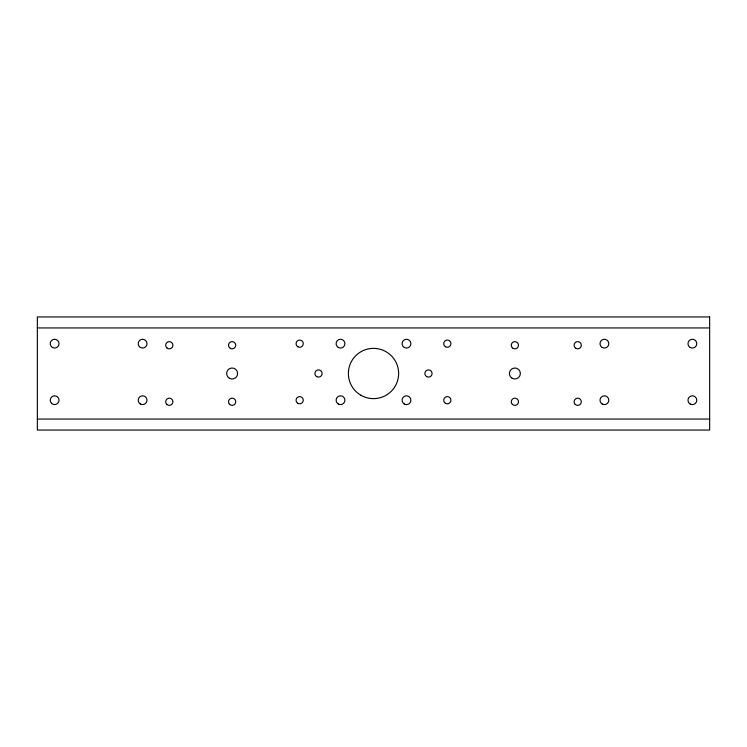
<?xml version="1.0" encoding="UTF-8"?>
<svg xmlns="http://www.w3.org/2000/svg" width="747" height="747" viewBox="0 0 747 747"><rect width="100%" height="100%" fill="white"/><g stroke="black" fill="none" stroke-linecap="round" stroke-linejoin="round"><path stroke-width="1.12" d="M37.35 327.942L709.65 327.942M37.35 419.058L709.65 419.058M709.65 316.952L37.35 316.952L37.35 430.048L709.65 430.048L709.65 316.952M360.932 395.266A25.137 25.137 0 0 0 398.637 373.5A25.137 25.137 0 0 0 360.932 351.734A25.137 25.137 0 0 0 360.932 395.266M690.172 347.467A4.398 4.398 0 0 0 696.774 343.657A4.398 4.398 0 0 0 690.172 339.848A4.398 4.398 0 0 0 690.172 347.467M690.172 404.015A4.398 4.398 0 0 0 696.774 400.205A4.398 4.398 0 0 0 690.172 396.396A4.398 4.398 0 0 0 690.172 404.015M602.203 404.015A4.398 4.398 0 0 0 608.805 400.205A4.398 4.398 0 0 0 602.203 396.396A4.398 4.398 0 0 0 602.203 404.015M602.203 347.467A4.398 4.398 0 0 0 608.805 343.657A4.398 4.398 0 0 0 602.203 339.848A4.398 4.398 0 0 0 602.203 347.467M52.43 347.467A4.398 4.398 0 0 0 59.022 343.657A4.398 4.398 0 0 0 52.43 339.848A4.398 4.398 0 0 0 52.43 347.467M140.399 347.467A4.398 4.398 0 0 0 146.991 343.657A4.398 4.398 0 0 0 140.399 339.848A4.398 4.398 0 0 0 140.399 347.467M140.399 404.015A4.398 4.398 0 0 0 146.991 400.205A4.398 4.398 0 0 0 140.399 396.396A4.398 4.398 0 0 0 140.399 404.015M51.515 403.315A4.398 4.398 0 0 0 58.873 401.344A4.398 4.398 0 0 0 53.495 395.957A4.398 4.398 0 0 0 51.515 403.315M229.376 378.262A5.5 5.5 0 0 0 237.63 373.5A5.5 5.5 0 0 0 229.376 368.738A5.5 5.5 0 0 0 229.376 378.262M512.125 378.262A5.5 5.5 0 0 0 520.37 373.5A5.5 5.5 0 0 0 512.125 368.738A5.5 5.5 0 0 0 512.125 378.262M297.866 346.785A3.614 3.614 0 0 0 303.282 343.657A3.614 3.614 0 0 0 297.866 340.529A3.614 3.614 0 0 0 297.866 346.785M297.866 403.333A3.614 3.614 0 0 0 303.282 400.205A3.614 3.614 0 0 0 297.866 397.077A3.614 3.614 0 0 0 297.866 403.333M445.52 403.333A3.614 3.614 0 0 0 450.936 400.205A3.614 3.614 0 0 0 445.52 397.077A3.614 3.614 0 0 0 445.52 403.333M445.52 346.785A3.614 3.614 0 0 0 450.936 343.657A3.614 3.614 0 0 0 445.52 340.529A3.614 3.614 0 0 0 445.52 346.785M316.719 376.628A3.614 3.614 0 0 0 322.134 373.5A3.614 3.614 0 0 0 316.719 370.372A3.614 3.614 0 0 0 316.719 376.628M338.316 404.015A4.398 4.398 0 0 0 344.909 400.205A4.398 4.398 0 0 0 338.316 396.396A4.398 4.398 0 0 0 338.316 404.015M338.316 347.467A4.398 4.398 0 0 0 344.909 343.657A4.398 4.398 0 0 0 338.316 339.848A4.398 4.398 0 0 0 338.316 347.467M404.286 347.467A4.398 4.398 0 0 0 410.887 343.657A4.398 4.398 0 0 0 404.286 339.848A4.398 4.398 0 0 0 404.286 347.467M426.668 376.628A3.614 3.614 0 0 0 432.093 373.5A3.614 3.614 0 0 0 426.668 370.372A3.614 3.614 0 0 0 426.668 376.628M404.286 404.015A4.398 4.398 0 0 0 410.887 400.205A4.398 4.398 0 0 0 404.286 396.396A4.398 4.398 0 0 0 404.286 404.015M167.048 348.055A3.614 3.614 0 0 0 172.865 345.758A3.614 3.614 0 0 0 167.972 341.865A3.614 3.614 0 0 0 167.048 348.055M166.852 404.435A3.614 3.614 0 0 0 172.818 402.558A3.614 3.614 0 0 0 168.215 398.328A3.614 3.614 0 0 0 166.852 404.435M575.153 404.332A3.614 3.614 0 0 0 581.194 402.708A3.614 3.614 0 0 0 576.768 398.282A3.614 3.614 0 0 0 575.153 404.332M575.9 348.354A3.614 3.614 0 0 0 581.315 345.226A3.614 3.614 0 0 0 575.9 342.098A3.614 3.614 0 0 0 575.9 348.354M513.068 348.354A3.614 3.614 0 0 0 518.483 345.226A3.614 3.614 0 0 0 513.068 342.098A3.614 3.614 0 0 0 513.068 348.354M512.321 404.332A3.614 3.614 0 0 0 518.362 402.708A3.614 3.614 0 0 0 513.936 398.282A3.614 3.614 0 0 0 512.321 404.332M230.319 348.354A3.614 3.614 0 0 0 235.744 345.226A3.614 3.614 0 0 0 230.319 342.098A3.614 3.614 0 0 0 230.319 348.354M229.572 404.332A3.614 3.614 0 0 0 235.622 402.708A3.614 3.614 0 0 0 231.196 398.282A3.614 3.614 0 0 0 229.572 404.332"/></g></svg>
